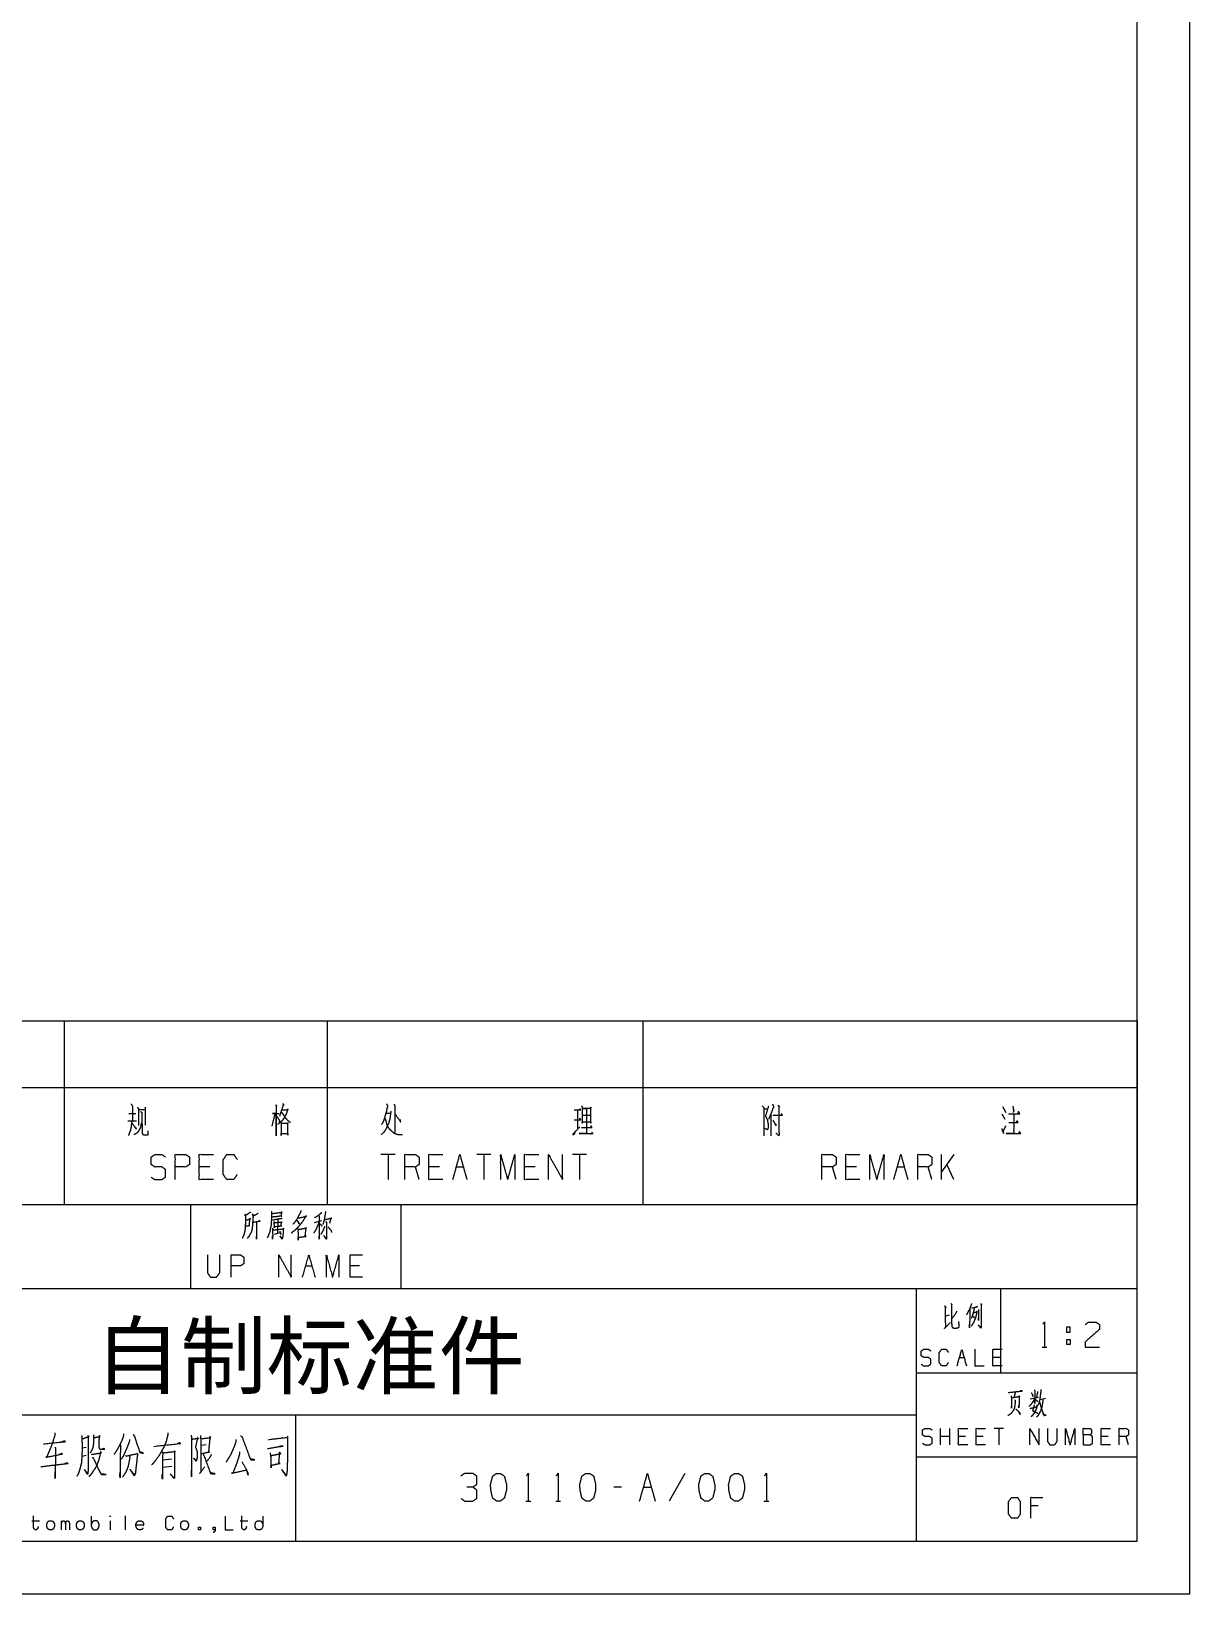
# Model space of a CAD drawing. Header units: millimetres. Extents: x 0 to 420, y 0 to 297.
# Drawn here: x 309.9 to 420, y 0 to 148.5 of the extents above; entities that cross this region are included whole.
import ezdxf

# ---------------------------------------------------------------- set-up
doc = ezdxf.new("R2010")
doc.units = ezdxf.units.MM
doc.layers.add('101', color=7, linetype='Continuous', true_color=0xffffff)

msp = doc.modelspace()

# ---------------------------------------------------------------- linework, layer by layer
at = {"layer": '101', "color": 133, "linetype": 'Continuous', "lineweight": 18}
for p, q in [((420, 0), (420, 297)), ((415, 5), (415, 292)), ((235, 37), (415, 37)), ((325, 37), (325, 29)), ((345, 37), (345, 29)), ((235, 29), (415, 29)), ((394, 29), (394, 5)), ((402, 29), (402, 21)), ((394, 21), (415, 21)), ((285, 17), (394, 17)), ((335, 17), (335, 5)), ((394, 13), (415, 13)), ((25, 5), (415, 5)), ((235, 5), (415, 5)), ((0, 0), (420, 0))]:
    msp.add_line(p, q, dxfattribs=at)
at = {"layer": '101', "color": 72, "linetype": 'Continuous', "lineweight": 18}
for p, q in [((283, 54.46), (313, 54.46)), ((313, 54.46), (338, 54.46)), ((313, 54.46), (313, 48.11)), ((338, 54.46), (368, 54.46)), ((338, 54.46), (338, 48.11)), ((368, 54.46), (415, 54.46)), ((368, 54.46), (368, 48.11)), ((415, 54.46), (415, 48.11)), ((283, 48.11), (313, 48.11)), ((313, 48.11), (313, 37)), ((313, 48.11), (338, 48.11)), ((338, 48.11), (338, 37)), ((338, 48.11), (368, 48.11)), ((368, 48.11), (368, 37)), ((368, 48.11), (415, 48.11)), ((415, 48.11), (415, 37)), ((320.7, 46.25), (320.7, 44.55)), ((379.52, 46.1), (379.87, 46.1)), ((380.84, 46.45), (381.02, 46.3)), ((402.21, 46.3), (402.51, 45.75)), ((319.06, 44.95), (319.87, 44.95)), ((319.15, 45.65), (319.82, 45.65)), ((320.1, 46.03), (320.7, 46.03)), ((333.02, 45.6), (332.74, 44.45)), ((343.6, 45.68), (344.03, 45.68)), ((361.81, 45.95), (361.81, 44.13)), ((362.25, 45.48), (363.03, 45.48)), ((380.17, 45.6), (380.17, 43.53)), ((402.12, 45.6), (402.42, 45.12)), ((344.45, 41.74), (343.11, 41.74)), ((343.78, 41.74), (343.78, 39.36)), ((353.56, 41.74), (352.21, 41.74)), ((352.88, 41.74), (352.88, 39.36)), ((362.66, 41.74), (361.32, 41.74)), ((361.99, 41.74), (361.99, 39.36)), ((396.41, 39.36), (396.41, 41.74)), ((397.58, 41.74), (396.41, 40.09)), ((326.85, 40.56), (325.84, 40.56)), ((346.73, 39.36), (346.39, 40.56)), ((348.67, 40.56), (347.66, 40.56)), ((350.27, 40.56), (350.94, 40.56)), ((357.77, 40.56), (356.76, 40.56)), ((386.37, 39.36), (386.04, 40.56)), ((388.31, 40.56), (387.31, 40.56)), ((392.19, 40.56), (392.87, 40.56)), ((395.48, 39.36), (395.14, 40.56)), ((397.58, 39.36), (396.91, 40.79)), ((283, 37), (313, 37)), ((313, 37), (338, 37)), ((338, 37), (368, 37)), ((368, 37), (415, 37)), ((332.99, 34.17), (333.54, 34.33)), ((333.29, 35.56), (333.27, 34.26)), ((336.78, 35.28), (337.5, 35.48)), ((335.95, 31.16), (336.55, 31.16)), ((341.07, 31.16), (340.18, 31.16)), ((396.85, 26.4), (397.17, 26.52)), ((408.29, 24.17), (408.29, 23.69)), ((408.29, 24.17), (408.62, 24.17)), ((398.1, 22.46), (398.55, 22.46)), ((401.94, 22.46), (401.28, 22.46)), ((405.98, 23.44), (406.4, 23.44)), ((404.84, 18.53), (405.63, 18.69)), ((405.75, 18.47), (406.29, 18.59)), ((396.31, 14.15), (396.31, 15.72)), ((397.2, 14.94), (396.31, 14.94)), ((397.2, 14.15), (397.2, 15.72)), ((398.67, 14.94), (398, 14.94)), ((400.37, 14.94), (399.7, 14.94)), ((402.29, 15.72), (401.4, 15.72)), ((401.84, 15.72), (401.84, 14.15)), ((412.25, 14.94), (411.58, 14.94)), ((414.17, 14.15), (413.95, 14.94)), ((315.09, 13.9), (314.7, 13.83)), ((323.92, 14.35), (323.73, 14.25)), ((326.5, 14.15), (325.99, 14.08)), ((315.07, 13.14), (314.7, 13.04)), ((323.24, 12.8), (322.38, 12.7)), ((322.38, 12.04), (323.24, 12.14)), ((372.01, 11.44), (370.52, 8.81)), ((365.98, 10.14), (365.24, 10.14)), ((368.07, 10.14), (368.81, 10.14)), ((356.89, 8.81), (357.36, 8.81)), ((359.72, 8.81), (360.19, 8.81)), ((379.52, 8.81), (379.99, 8.81)), ((405.59, 8.36), (404.9, 8.36)), ((309.92, 6.94), (310.65, 6.94)), ((312.75, 6.07), (312.75, 6.94)), ((315.58, 6.42), (315.58, 7.38)), ((317.36, 6.94), (317.36, 6.07)), ((318.78, 7.4), (318.78, 6.07)), ((329.72, 6.94), (330.45, 6.94))]:
    msp.add_line(p, q, dxfattribs=at)
for points, knots in [([(319.36, 46.55), (319.48, 46.35), (319.48, 45), (319.39, 44.7), (319.36, 44.38), (319.29, 44.03), (319.2, 43.83), (319.11, 43.55)], [0, 0, 0.076125, 0.513098, 0.614331, 0.720148, 0.835726, 0.906504, 1, 1]), ([(319.96, 46.25), (320.05, 46.1), (320.05, 44.5)], [0, 0, 0.098129, 1, 1]), ([(333.09, 46.45), (333.19, 46.35), (333.14, 46.43), (333.14, 43.53), (333.14, 45.65), (332.79, 45.65), (333.44, 45.65)], [0, 0, 0.023247, 0.037896, 0.500409, 0.839319, 0.895699, 1, 1]), ([(333.71, 46), (334.26, 46), (334.27, 46.1), (334.11, 45.62), (333.88, 45.18), (333.62, 44.85), (333.3, 44.6)], [0, 0, 0.220966, 0.26192, 0.463932, 0.667691, 0.836831, 1, 1]), ([(333.78, 46.58), (333.88, 46.43), (333.81, 46.45), (333.46, 45.37)], [0, 0, 0.132126, 0.186059, 1, 1]), ([(343.65, 46.55), (343.74, 46.33), (343.65, 46), (343.62, 45.83), (343.55, 45.6), (343.48, 45.35), (343.41, 45.12), (343.35, 44.93), (343.27, 44.77), (343.16, 44.6)], [0, 0, 0.116541, 0.278918, 0.364993, 0.478696, 0.603951, 0.71766, 0.817412, 0.901346, 1, 1]), ([(344.36, 46.53), (344.43, 46.35), (344.43, 43.83)], [0, 0, 0.06955, 1, 1]), ([(361.49, 45.98), (362.1, 45.98), (362.02, 46.08), (361.99, 45.95)], [0, 0, 0.704243, 0.847777, 1, 1]), ([(362.17, 46.38), (362.25, 46.22), (362.25, 44.73), (362.25, 44.85), (363.07, 44.85), (363.07, 44.73), (363.07, 46.22), (363.07, 46.13), (362.25, 46.13), (362.64, 46.13), (362.64, 43.73), (361.94, 43.73), (363.28, 43.73), (363.19, 43.78), (363.17, 43.83), (363.07, 43.67)], [0, 0, 0.016856, 0.162098, 0.174201, 0.252928, 0.265031, 0.410272, 0.419955, 0.498682, 0.536334, 0.76872, 0.837175, 0.967244, 0.977077, 0.982211, 1, 1]), ([(379.34, 46.38), (379.5, 46.22), (379.5, 43.53)], [0, 0, 0.074914, 1, 1]), ([(379.94, 46.33), (379.66, 45.37), (379.77, 45.2), (379.84, 45.02), (379.91, 44.68), (379.91, 44.25), (379.84, 44.1), (379.59, 44.23)], [0, 0, 0.379822, 0.458229, 0.530553, 0.667378, 0.830233, 0.893776, 1, 1]), ([(380.33, 46.53), (380.44, 46.3), (379.96, 45.08)], [0, 0, 0.159107, 1, 1]), ([(380.95, 46.35), (380.95, 43.53), (380.68, 43.75)], [0, 0, 0.890401, 1, 1]), ([(403.17, 46.35), (403.26, 45.87), (403.27, 45.98), (403.22, 45.75)], [0, 0, 0.592181, 0.716658, 1, 1]), ([(319.47, 44.7), (319.82, 44.18), (319.87, 44.23), (319.73, 44.33)], [0, 0, 0.720064, 0.802978, 1, 1]), ([(320.26, 45.83), (320.38, 45.73), (320.38, 44.85), (320.3, 44.6), (320.26, 44.38), (320.19, 44.2), (320.05, 43.95), (319.91, 43.78), (319.62, 43.63)], [0, 0, 0.062435, 0.405831, 0.509895, 0.599279, 0.673351, 0.786072, 0.874364, 1, 1]), ([(320.4, 44.7), (320.4, 43.78), (320.49, 43.65), (320.63, 43.6), (320.99, 43.6), (320.99, 43.98)], [0, 0, 0.472764, 0.551003, 0.627661, 0.808338, 1, 1]), ([(333.18, 45.43), (333.48, 44.95), (333.48, 45.02), (333.44, 44.83)], [0, 0, 0.668993, 0.75826, 1, 1]), ([(333.62, 44.8), (333.62, 43.55), (333.62, 43.73), (334.26, 43.73), (334.26, 43.6), (334.26, 44.8), (334.26, 44.68), (333.69, 44.68)], [0, 0, 0.306605, 0.34953, 0.505604, 0.536265, 0.830605, 0.861265, 1, 1]), ([(333.64, 45.78), (333.81, 45.55), (334.01, 45.25), (334.18, 45.05), (334.5, 44.8)], [0, 0, 0.21756, 0.48939, 0.692342, 1, 1]), ([(344.06, 45.85), (343.95, 45.12), (343.88, 44.9), (343.85, 44.73), (343.74, 44.55), (343.65, 44.35), (343.6, 44.2), (343.48, 44), (343.37, 43.85), (343.14, 43.63)], [0, 0, 0.296653, 0.392139, 0.46442, 0.547269, 0.635793, 0.700209, 0.795421, 0.869798, 1, 1]), ([(343.48, 45.2), (343.55, 45.02), (343.6, 44.83), (343.64, 44.65), (343.81, 44.3), (343.9, 44.2), (344.15, 43.95), (344.29, 43.83), (344.47, 43.73), (344.71, 43.65), (344.94, 43.65), (345.12, 43.63)], [0, 0, 0.075192, 0.15762, 0.228747, 0.384949, 0.438119, 0.578251, 0.653441, 0.734337, 0.837345, 0.928883, 1, 1]), ([(344.4, 45.65), (344.98, 44.85), (344.98, 45.08)], [0, 0, 0.814824, 1, 1]), ([(361.48, 45.05), (362.1, 45.05), (362.02, 45.2), (361.99, 45.08)], [0, 0, 0.676561, 0.857934, 1, 1]), ([(380.35, 45.48), (381.27, 45.48), (381.2, 45.62), (381.14, 45.5)], [0, 0, 0.752923, 0.888763, 1, 1]), ([(380.37, 45), (380.68, 44.48), (380.7, 44.58), (380.61, 44.6)], [0, 0, 0.760418, 0.886215, 1, 1]), ([(403.26, 45.6), (403.26, 43.75), (402.55, 43.75), (403.94, 43.75), (403.8, 43.9), (403.71, 43.75)], [0, 0, 0.426906, 0.590047, 0.912256, 0.959823, 1, 1]), ([(402.78, 45.62), (403.84, 45.62), (403.71, 45.83), (403.66, 45.65)], [0, 0, 0.717261, 0.876328, 1, 1]), ([(402.8, 44.8), (403.68, 44.8), (403.59, 44.95), (403.5, 44.83)], [0, 0, 0.729813, 0.873574, 1, 1]), ([(361.57, 43.85), (361.41, 43.6), (361.34, 43.67), (362.02, 44.38)], [0, 0, 0.214427, 0.289033, 1, 1]), ([(362.17, 44.3), (363.17, 44.3), (363.1, 44.48), (363.03, 44.33)], [0, 0, 0.739673, 0.878255, 1, 1]), ([(402.12, 44.23), (402.3, 43.73), (402.27, 43.95), (402.53, 44.48)], [0, 0, 0.39393, 0.563113, 1, 1]), ([(321.27, 39.59), (321.6, 39.36), (322.29, 39.36), (322.63, 39.61), (322.63, 40.31), (322.29, 40.56), (321.62, 40.56), (321.27, 40.79), (321.27, 41.51), (321.62, 41.74), (322.29, 41.74), (322.63, 41.51)], [0, 0, 0.068037, 0.184055, 0.25452, 0.372335, 0.4428, 0.555844, 0.626371, 0.748393, 0.81892, 0.931964, 1, 1]), ([(323.56, 39.36), (323.56, 41.74), (324.57, 41.74), (324.91, 41.51), (324.91, 40.79), (324.55, 40.56), (323.56, 40.56)], [0, 0, 0.401147, 0.571311, 0.639588, 0.762044, 0.832821, 1, 1]), ([(327.18, 39.36), (325.84, 39.36), (325.84, 41.74), (327.18, 41.74)], [0, 0, 0.26539, 0.73461, 1, 1]), ([(329.44, 39.84), (329.11, 39.36), (328.45, 39.36), (328.12, 39.84), (328.12, 41.26), (328.45, 41.74), (329.12, 41.74), (329.46, 41.26)], [0, 0, 0.114568, 0.243366, 0.357936, 0.638584, 0.753154, 0.885433, 1, 1]), ([(345.38, 39.36), (345.38, 41.74), (346.39, 41.74), (346.73, 41.51), (346.73, 40.79), (346.39, 40.56), (345.38, 40.56)], [0, 0, 0.400951, 0.571036, 0.639278, 0.761673, 0.829915, 1, 1]), ([(349, 39.36), (347.66, 39.36), (347.66, 41.74), (349, 41.74)], [0, 0, 0.26539, 0.73461, 1, 1]), ([(349.94, 39.36), (350.61, 41.74), (351.28, 39.36)], [0, 0, 0.499999, 1, 1]), ([(354.49, 39.36), (354.49, 41.74), (355.16, 39.36), (355.83, 41.74), (355.83, 39.36)], [0, 0, 0.245192, 0.500001, 0.754808, 1, 1]), ([(358.11, 39.36), (356.76, 39.36), (356.76, 41.74), (358.11, 41.74)], [0, 0, 0.26539, 0.73461, 1, 1]), ([(359.04, 39.36), (359.04, 41.74), (360.38, 39.36), (360.38, 41.74)], [0, 0, 0.317574, 0.682426, 1, 1]), ([(385.03, 39.36), (385.03, 41.74), (386.04, 41.74), (386.37, 41.51), (386.37, 40.79), (386.04, 40.56), (385.03, 40.56)], [0, 0, 0.400952, 0.571031, 0.639278, 0.761674, 0.829922, 1, 1]), ([(388.65, 39.36), (387.31, 39.36), (387.31, 41.74), (388.65, 41.74)], [0, 0, 0.26539, 0.73461, 1, 1]), ([(389.58, 39.36), (389.58, 41.74), (390.25, 39.36), (390.93, 41.74), (390.93, 39.36)], [0, 0, 0.245192, 0.499999, 0.754808, 1, 1]), ([(394.14, 39.36), (394.14, 41.74), (395.14, 41.74), (395.48, 41.51), (395.48, 40.79), (395.14, 40.56), (394.14, 40.56)], [0, 0, 0.400951, 0.571036, 0.639278, 0.761673, 0.829915, 1, 1]), ([(330.7, 36.25), (330.63, 36.21), (330.21, 35.92), (330.18, 36.09), (330.23, 35.92), (330.23, 35.34), (330.21, 34.99), (330.2, 34.75), (330.17, 34.5), (330.12, 34.28), (330.06, 34.06), (329.98, 33.91), (329.92, 33.78)], [0, 0, 0.024363, 0.186799, 0.243939, 0.302152, 0.485022, 0.597666, 0.675194, 0.753199, 0.825097, 0.898191, 0.953346, 1, 1]), ([(330.26, 34.92), (330.29, 34.95), (330.65, 35.01), (330.6, 34.99), (330.65, 35.68), (330.68, 35.59), (330.24, 35.48)], [0, 0, 0.022681, 0.239271, 0.26999, 0.676989, 0.732559, 1, 1]), ([(331.43, 36.16), (331.18, 35.98), (330.95, 35.92), (330.91, 36.09), (330.95, 35.83), (330.93, 35.56), (330.91, 35.28), (330.9, 35.03), (330.87, 34.81), (330.84, 34.57), (330.79, 34.39), (330.71, 34.26), (330.63, 34.11), (330.56, 33.97), (330.48, 33.86), (330.4, 33.78)], [0, 0, 0.096318, 0.172936, 0.229415, 0.313417, 0.396986, 0.487495, 0.564124, 0.634335, 0.711437, 0.768973, 0.817386, 0.871907, 0.92032, 0.962889, 1, 1]), ([(332.69, 36.36), (332.71, 36.16), (332.71, 35.81), (332.69, 35.48), (332.68, 35.26), (332.65, 34.97), (332.6, 34.73), (332.55, 34.46), (332.49, 34.26), (332.41, 34.06), (332.29, 33.82)], [0, 0, 0.076502, 0.212088, 0.33934, 0.424293, 0.535106, 0.630037, 0.733304, 0.813247, 0.895187, 1, 1]), ([(332.74, 36.14), (333.71, 36.25), (333.66, 36.29), (333.61, 35.9), (333.69, 35.9), (332.73, 35.79)], [0, 0, 0.391077, 0.416915, 0.57758, 0.608915, 1, 1]), ([(333.69, 35.7), (333.65, 35.65), (333.26, 35.59), (333.04, 35.54), (332.83, 35.5)], [0, 0, 0.072244, 0.516603, 0.766863, 1, 1]), ([(335.27, 35.74), (335.32, 35.72), (336.02, 35.87), (335.97, 35.92), (335.85, 35.7), (335.71, 35.45), (335.57, 35.26), (335.41, 35.06), (335.24, 34.86), (335.05, 34.66), (334.85, 34.48), (334.69, 34.37), (334.57, 34.26)], [0, 0, 0.017099, 0.254607, 0.275859, 0.359624, 0.452276, 0.53264, 0.616083, 0.702805, 0.792986, 0.881822, 0.944958, 1, 1]), ([(335.49, 36.43), (335.47, 36.27), (335.28, 35.92), (335.18, 35.7), (335.05, 35.5), (334.89, 35.28), (334.74, 35.12)], [0, 0, 0.101774, 0.363748, 0.525154, 0.678922, 0.85608, 1, 1]), ([(337.44, 36.25), (337.41, 36.16), (337.2, 35.98), (336.99, 35.83), (336.8, 35.74)], [0, 0, 0.111849, 0.433104, 0.752723, 1, 1]), ([(337.22, 35.92), (337.24, 34.17), (337.25, 33.69), (337.22, 33.78), (337.24, 33.97)], [0, 0, 0.691282, 0.883882, 0.921007, 1, 1]), ([(337.84, 36.34), (337.83, 36.23), (337.75, 35.76), (337.69, 35.45), (337.58, 35.08)], [0, 0, 0.086565, 0.451629, 0.696474, 1, 1]), ([(337.72, 35.54), (338.42, 35.7), (338.36, 35.72), (338.22, 35.23)], [0, 0, 0.557074, 0.608358, 1, 1]), ([(330.93, 35.3), (331.63, 35.43), (331.59, 35.45), (331.51, 35.41)], [0, 0, 0.834805, 0.895276, 1, 1]), ([(331.29, 35.34), (331.29, 33.71), (331.27, 33.82), (331.29, 34)], [0, 0, 0.849785, 0.907773, 1, 1]), ([(332.79, 34.75), (332.8, 34.55), (332.82, 34.04), (332.8, 33.71), (332.79, 33.8), (332.82, 34.02)], [0, 0, 0.147471, 0.523363, 0.768667, 0.835021, 1, 1]), ([(332.82, 34.57), (333.88, 34.68), (333.85, 34.75), (333.83, 34.64), (333.79, 34.13), (333.77, 33.93), (333.71, 33.71), (333.51, 34), (333.72, 33.78)], [0, 0, 0.374083, 0.399752, 0.438833, 0.617593, 0.687462, 0.767891, 0.891105, 1, 1]), ([(332.91, 35.39), (332.93, 35.23), (332.96, 34.79), (332.94, 34.9), (333.68, 34.97), (333.61, 34.97), (333.66, 35.37), (333.69, 35.3), (332.93, 35.23)], [0, 0, 0.056492, 0.217482, 0.25803, 0.525928, 0.548636, 0.694167, 0.720796, 1, 1]), ([(333.49, 34.46), (333.55, 34.28), (333.58, 34.15)], [0, 0, 0.579198, 1, 1]), ([(335.1, 35.5), (335.13, 35.48), (335.3, 35.28), (335.32, 35.17), (335.25, 35.32)], [0, 0, 0.066054, 0.519583, 0.712129, 1, 1]), ([(335.18, 34.7), (335.21, 34.64), (335.24, 34.09), (335.25, 34.02), (335.25, 33.62), (335.24, 33.8), (335.24, 33.86), (336, 33.97), (335.91, 33.97), (335.99, 34.79), (336.02, 34.75), (335.97, 34.73), (335.22, 34.59)], [0, 0, 0.01883, 0.160991, 0.17849, 0.280682, 0.326278, 0.34331, 0.542028, 0.56611, 0.77713, 0.791034, 0.804344, 1, 1]), ([(337.22, 35.37), (337.13, 35.08), (337.02, 34.84), (336.92, 34.59), (336.83, 34.46), (336.72, 34.28)], [0, 0, 0.251919, 0.474131, 0.691323, 0.826702, 1, 1]), ([(337.24, 35.21), (337.44, 35.03), (337.49, 34.95)], [0, 0, 0.729077, 1, 1]), ([(337.74, 34.92), (337.72, 34.81), (337.55, 34.42), (337.38, 34.15)], [0, 0, 0.12962, 0.632943, 1, 1]), ([(337.88, 35.39), (337.95, 35.28), (337.92, 35.3), (337.94, 34.13), (337.94, 33.84), (337.92, 33.69), (337.67, 34.04), (337.92, 33.73)], [0, 0, 0.051678, 0.066292, 0.513627, 0.62334, 0.682718, 0.848094, 1, 1]), ([(338.09, 34.86), (338.38, 34.5), (338.42, 34.33)], [0, 0, 0.711832, 1, 1]), ([(326.61, 32.2), (326.61, 30.52), (326.89, 30.1), (327.48, 30.1), (327.79, 30.52), (327.79, 32.2)], [0, 0, 0.337151, 0.4386, 0.557779, 0.662849, 1, 1]), ([(328.87, 30.1), (328.87, 32.2), (329.76, 32.2), (330.06, 32), (330.06, 31.36), (329.74, 31.16), (328.87, 31.16)], [0, 0, 0.401145, 0.571312, 0.639588, 0.762043, 0.832818, 1, 1]), ([(333.4, 30.1), (333.4, 32.2), (334.58, 30.1), (334.58, 32.2)], [0, 0, 0.317574, 0.682426, 1, 1]), ([(335.66, 30.1), (336.25, 32.2), (336.84, 30.1)], [0, 0, 0.500001, 1, 1]), ([(337.92, 30.1), (337.92, 32.2), (338.51, 30.1), (339.11, 32.2), (339.11, 30.1)], [0, 0, 0.245192, 0.5, 0.754808, 1, 1]), ([(341.37, 30.1), (340.18, 30.1), (340.18, 32.2), (341.37, 32.2)], [0, 0, 0.265391, 0.734609, 1, 1]), ([(396.69, 27.37), (396.83, 27.24), (396.74, 27.29), (396.77, 25.3), (396.69, 25.22), (397.24, 25.77)], [0, 0, 0.060255, 0.090729, 0.71461, 0.752496, 1, 1]), ([(397.29, 27.6), (397.4, 27.45), (397.36, 27.49), (397.36, 27.06), (397.36, 26.23), (397.36, 25.94), (397.36, 25.84), (397.37, 25.44), (397.42, 25.34), (397.48, 25.28), (397.61, 25.24), (397.87, 25.26), (398.06, 25.32), (398.08, 25.34), (398.05, 25.88)], [0, 0, 0.050888, 0.067372, 0.186118, 0.4123, 0.491465, 0.519738, 0.627249, 0.65796, 0.681273, 0.718988, 0.79117, 0.845839, 0.852764, 1, 1]), ([(397.36, 26.13), (397.78, 26.66), (397.86, 26.85)], [0, 0, 0.77398, 1, 1]), ([(399.25, 27.6), (399.23, 27.49), (399.06, 27.04), (398.91, 26.77), (398.79, 26.52)], [0, 0, 0.089072, 0.504979, 0.766001, 1, 1]), ([(399.09, 27.04), (399.07, 25.28), (399.06, 25.4), (399.06, 25.42), (399.07, 25.61)], [0, 0, 0.841012, 0.900786, 0.91068, 1, 1]), ([(399.49, 27.12), (399.51, 27.08), (399.44, 26.79), (399.36, 26.52), (399.29, 26.33), (399.23, 26.19)], [0, 0, 0.044891, 0.350478, 0.63559, 0.840224, 1, 1]), ([(399.49, 26.73), (399.79, 26.79), (399.76, 26.85), (399.73, 26.62), (399.67, 26.42), (399.64, 26.25), (399.58, 26.08), (399.51, 25.94), (399.44, 25.77), (399.36, 25.65), (399.29, 25.51), (399.23, 25.44)], [0, 0, 0.158182, 0.194476, 0.315843, 0.429568, 0.518472, 0.611327, 0.697145, 0.792857, 0.869066, 0.954883, 1, 1]), ([(399.26, 27.18), (399.29, 27.16), (399.32, 27.16), (399.83, 27.29), (399.79, 27.29), (399.71, 27.24)], [0, 0, 0.049782, 0.090425, 0.822293, 0.883258, 1, 1]), ([(400.14, 27.58), (400.2, 27.49), (400.17, 27.47), (400.18, 25.42), (400.18, 25.4), (400.17, 25.28), (400.14, 25.24), (399.9, 25.55), (400.14, 25.26), (400.17, 25.34)], [0, 0, 0.031372, 0.042462, 0.676473, 0.682877, 0.721567, 0.737252, 0.857566, 0.97283, 1, 1]), ([(399.92, 27.02), (399.95, 26.97), (399.92, 26.95), (399.92, 25.96), (399.9, 26.06), (399.92, 26.19)], [0, 0, 0.03871, 0.066082, 0.824707, 0.904516, 1, 1]), ([(399.35, 26.42), (399.48, 26.29), (399.51, 26.19)], [0, 0, 0.6273, 1, 1]), ([(406.05, 25.62), (406.19, 25.82), (406.19, 23.44)], [0, 0, 0.093487, 1, 1]), ([(408.29, 24.87), (408.29, 25.34), (408.62, 25.34), (408.62, 24.87), (408.29, 24.87)], [0, 0, 0.292915, 0.5, 0.792915, 1, 1]), ([(410.07, 25.59), (410.39, 25.82), (411.08, 25.82), (411.41, 25.59), (411.41, 25.12), (410.05, 23.92), (410.07, 23.44), (411.41, 23.44)], [0, 0, 0.069694, 0.192979, 0.265274, 0.350228, 0.67474, 0.759752, 1, 1]), ([(408.62, 24.17), (408.62, 23.69), (408.29, 23.69)], [0, 0, 0.585831, 1, 1]), ([(394.48, 21.81), (394.7, 21.66), (395.15, 21.66), (395.38, 21.83), (395.38, 22.29), (395.15, 22.46), (394.71, 22.46), (394.48, 22.61), (394.48, 23.09), (394.71, 23.23), (395.15, 23.23), (395.38, 23.09)], [0, 0, 0.068038, 0.18406, 0.254518, 0.372335, 0.442793, 0.555842, 0.626369, 0.748395, 0.818922, 0.931971, 1, 1]), ([(397.06, 21.98), (396.84, 21.66), (396.41, 21.66), (396.18, 21.98), (396.18, 22.92), (396.41, 23.23), (396.85, 23.23), (397.07, 22.92)], [0, 0, 0.11457, 0.243363, 0.357933, 0.638583, 0.753154, 0.885437, 1, 1]), ([(397.88, 21.66), (398.33, 23.23), (398.77, 21.66)], [0, 0, 0.500002, 1, 1]), ([(399.58, 23.23), (399.58, 21.66), (400.47, 21.66)], [0, 0, 0.638737, 1, 1]), ([(402.17, 21.66), (401.28, 21.66), (401.28, 23.23), (402.17, 23.23)], [0, 0, 0.265388, 0.734612, 1, 1]), ([(405.24, 19.38), (405.27, 19.23), (405.27, 18.09), (405.24, 18.24), (405.27, 18.36)], [0, 0, 0.094655, 0.823642, 0.918295, 1, 1]), ([(405.84, 19.42), (405.84, 19.29), (405.82, 19.07), (405.78, 18.78), (405.74, 18.47), (405.68, 18.22), (405.61, 17.99), (405.59, 17.93)], [0, 0, 0.081859, 0.232244, 0.425428, 0.632111, 0.800315, 0.957949, 1, 1]), ([(403.38, 18.42), (403.41, 18.3), (403.4, 18.26), (403.38, 17.97), (403.34, 17.72), (403.29, 17.58), (403.22, 17.43), (403.13, 17.29), (402.99, 17.12), (402.84, 17), (402.72, 16.93)], [0, 0, 0.073227, 0.098425, 0.264943, 0.409701, 0.496587, 0.589741, 0.686971, 0.813796, 0.923947, 1, 1]), ([(402.75, 19.13), (404.1, 19.27), (404.04, 19.29), (403.89, 19.27)], [0, 0, 0.865802, 0.9055, 1, 1]), ([(403.02, 18.8), (403.04, 18.63), (403.06, 18.2), (403.06, 17.62), (403.04, 17.7), (403.04, 17.84)], [0, 0, 0.119124, 0.427226, 0.837796, 0.897358, 1, 1]), ([(403.04, 18.63), (403.84, 18.76), (403.79, 18.8), (403.78, 18.44), (403.78, 18.07), (403.76, 17.84), (403.75, 17.66), (403.73, 17.74), (403.76, 17.93)], [0, 0, 0.351973, 0.378523, 0.533485, 0.697421, 0.797811, 0.880032, 0.917027, 1, 1]), ([(403.37, 19.19), (403.4, 19.07), (403.29, 18.67)], [0, 0, 0.238945, 1, 1]), ([(405.25, 18.55), (405.12, 18.32), (404.99, 18.11), (404.86, 17.95), (404.73, 17.8)], [0, 0, 0.287233, 0.555139, 0.786183, 1, 1]), ([(404.84, 17.62), (405.47, 17.76), (405.49, 17.95), (405.49, 17.86), (405.42, 17.62), (405.31, 17.35), (405.21, 17.14), (405.09, 17.02), (404.99, 16.89), (404.92, 16.83)], [0, 0, 0.304469, 0.392577, 0.431617, 0.55371, 0.68947, 0.798366, 0.878841, 0.95475, 1, 1]), ([(404.93, 19.11), (405.06, 18.88), (405.09, 18.73)], [0, 0, 0.640218, 1, 1]), ([(405.22, 17.97), (405.06, 17.39), (405.17, 17.35), (405.28, 17.31), (405.4, 17.24), (405.55, 17.16)], [0, 0, 0.529111, 0.626299, 0.735529, 0.852099, 1, 1]), ([(405.27, 18.51), (405.44, 18.38), (405.53, 18.28)], [0, 0, 0.613117, 1, 1]), ([(405.53, 19.23), (405.53, 19.13), (405.42, 18.65)], [0, 0, 0.174306, 1, 1]), ([(406.04, 18.47), (406, 18.11), (405.96, 17.86), (405.91, 17.66), (405.85, 17.47), (405.74, 17.22), (405.63, 17.04), (405.52, 16.87), (405.43, 16.79)], [0, 0, 0.194373, 0.332632, 0.448613, 0.555646, 0.70616, 0.822691, 0.933849, 1, 1]), ([(405.72, 18.2), (405.75, 18.15), (405.9, 17.58), (406, 17.31), (406.1, 17.02), (406.13, 16.95), (406.35, 16.97), (406.13, 17), (406.06, 17.12)], [0, 0, 0.026719, 0.341743, 0.493482, 0.655462, 0.69164, 0.807837, 0.924034, 1, 1]), ([(403.45, 17.58), (403.66, 17.39), (403.78, 17.26), (403.84, 17.18), (403.88, 17.02), (403.79, 17.22)], [0, 0, 0.292983, 0.473565, 0.580849, 0.762106, 1, 1]), ([(312.12, 15.28), (312.12, 15.08), (311.8, 14.11), (311.58, 13.56), (311.31, 12.97), (311.26, 12.97), (312.82, 13.28), (312.73, 13.32), (312.51, 13.21)], [0, 0, 0.046524, 0.275033, 0.408547, 0.553504, 0.564468, 0.922194, 0.945453, 1, 1]), ([(314.65, 15.04), (314.68, 14.77), (314.7, 13.9), (314.68, 13.08), (314.63, 12.42), (314.48, 11.83), (314.34, 11.42), (314.21, 11.18)], [0, 0, 0.070329, 0.28934, 0.499598, 0.66644, 0.819873, 0.931329, 1, 1]), ([(314.73, 14.73), (315.36, 14.94), (315.26, 15.01), (315.26, 11.66), (315.24, 11.42), (315.21, 11.35), (314.92, 11.8), (315.21, 11.42)], [0, 0, 0.122094, 0.143965, 0.756447, 0.800872, 0.814266, 0.912285, 1, 1]), ([(315.78, 15.11), (315.8, 14.77), (315.78, 14.32), (315.73, 13.94), (315.63, 13.66), (315.51, 13.46), (315.43, 13.39)], [0, 0, 0.190956, 0.438946, 0.650198, 0.811822, 0.944471, 1, 1]), ([(315.82, 14.84), (316.41, 14.94), (316.34, 15.04), (316.29, 14.52), (316.29, 14.08), (316.31, 13.83), (316.43, 13.73), (316.87, 13.73), (316.78, 13.8), (316.6, 13.73)], [0, 0, 0.209697, 0.254409, 0.437764, 0.595971, 0.681593, 0.738016, 0.892887, 0.93504, 1, 1]), ([(318.65, 15.18), (318.63, 15.01), (318.46, 14.52), (318.29, 14.18), (318.07, 13.77), (317.9, 13.49), (317.75, 13.25)], [0, 0, 0.081145, 0.319754, 0.499047, 0.717307, 0.86847, 1, 1]), ([(319.55, 15.15), (319.63, 15.08), (320.19, 13.42), (320.53, 13.35), (320.21, 13.49), (320.12, 13.63)], [0, 0, 0.037082, 0.681737, 0.810185, 0.937687, 1, 1]), ([(322.85, 15.28), (322.85, 15.11), (322.7, 14.52), (322.55, 14.11), (322.41, 13.83), (322.14, 13.32), (321.75, 12.77), (321.48, 12.42), (321.31, 12.25)], [0, 0, 0.049752, 0.224096, 0.350742, 0.440844, 0.608968, 0.803945, 0.929998, 1, 1]), ([(325.07, 15.08), (325.11, 14.66), (325.11, 11.14), (325.09, 11.42), (325.11, 11.73)], [0, 0, 0.092137, 0.86992, 0.931161, 1, 1]), ([(325.14, 14.7), (325.75, 14.77), (325.68, 14.84), (325.48, 13.97), (325.48, 13.9), (325.53, 13.8), (325.6, 13.63), (325.65, 13.39), (325.65, 13.18), (325.63, 12.94), (325.6, 12.77), (325.53, 12.59), (325.31, 12.9), (325.53, 12.63)], [0, 0, 0.163213, 0.189962, 0.42515, 0.443501, 0.473932, 0.523767, 0.589294, 0.644348, 0.708904, 0.755238, 0.805073, 0.906208, 1, 1]), ([(325.94, 15.04), (325.97, 14.73), (325.97, 11.56), (325.87, 11.42), (326.36, 12.08)], [0, 0, 0.069653, 0.779471, 0.817267, 1, 1]), ([(325.99, 14.73), (326.94, 14.84), (326.85, 14.94), (326.72, 13.46), (326.8, 13.46), (326.02, 13.28)], [0, 0, 0.276544, 0.317651, 0.747831, 0.768979, 1, 1]), ([(329.77, 15.01), (329.89, 14.94), (330.72, 12.73), (331.11, 12.73), (330.75, 12.8), (330.6, 13.04)], [0, 0, 0.039542, 0.70512, 0.815248, 0.920314, 1, 1]), ([(332.41, 14.66), (334.28, 14.87), (334.24, 14.97), (334.21, 14.46), (334.21, 12.52), (334.19, 11.76), (334.16, 11.42), (334.11, 11.25), (334.09, 11.18), (333.67, 11.8), (334.09, 11.28)], [0, 0, 0.26165, 0.277494, 0.349234, 0.616767, 0.721923, 0.769816, 0.794639, 0.804773, 0.908174, 1, 1]), ([(394.6, 14.3), (394.82, 14.15), (395.28, 14.15), (395.5, 14.31), (395.5, 14.78), (395.28, 14.94), (394.83, 14.94), (394.6, 15.09), (394.6, 15.57), (394.83, 15.72), (395.28, 15.72), (395.5, 15.57)], [0, 0, 0.068029, 0.184052, 0.254519, 0.372337, 0.442804, 0.555843, 0.62637, 0.748396, 0.818923, 0.931962, 1, 1]), ([(398.89, 14.15), (398, 14.15), (398, 15.72), (398.89, 15.72)], [0, 0, 0.265388, 0.734612, 1, 1]), ([(400.59, 14.15), (399.7, 14.15), (399.7, 15.72), (400.59, 15.72)], [0, 0, 0.265388, 0.734612, 1, 1]), ([(404.79, 14.15), (404.79, 15.72), (405.68, 14.15), (405.68, 15.72)], [0, 0, 0.317575, 0.682425, 1, 1]), ([(406.49, 15.72), (406.49, 14.46), (406.7, 14.15), (407.15, 14.15), (407.38, 14.46), (407.38, 15.72)], [0, 0, 0.337151, 0.438595, 0.557781, 0.662849, 1, 1]), ([(408.19, 14.15), (408.19, 15.72), (408.63, 14.15), (409.08, 15.72), (409.08, 14.15)], [0, 0, 0.245192, 0.499999, 0.754808, 1, 1]), ([(409.88, 15.09), (409.88, 15.72), (410.55, 15.72), (410.66, 15.57), (410.66, 15.26), (410.55, 15.09), (409.88, 15.09), (409.88, 14.15), (410.54, 14.15), (410.76, 14.3), (410.76, 14.94), (410.55, 15.09)], [0, 0, 0.115915, 0.238846, 0.272469, 0.330426, 0.366583, 0.489514, 0.663386, 0.784163, 0.833486, 0.952452, 1, 1]), ([(412.47, 14.15), (411.58, 14.15), (411.58, 15.72), (412.47, 15.72)], [0, 0, 0.265394, 0.734606, 1, 1]), ([(413.28, 14.15), (413.28, 15.72), (413.95, 15.72), (414.17, 15.57), (414.17, 15.09), (413.95, 14.94), (413.28, 14.94)], [0, 0, 0.400946, 0.571033, 0.639276, 0.76167, 0.829914, 1, 1]), ([(311.04, 14.25), (313.12, 14.46), (313.02, 14.52), (312.75, 14.42)], [0, 0, 0.83656, 0.884539, 1, 1]), ([(312.14, 13.94), (312.17, 13.77), (312.14, 10.97), (312.12, 11.25), (312.14, 11.59)], [0, 0, 0.048504, 0.826565, 0.903707, 1, 1]), ([(315.6, 13.25), (316.53, 13.39), (316.46, 13.52), (316.38, 13.14), (316.29, 12.73), (316.19, 12.49), (316.09, 12.21), (315.95, 11.94), (315.75, 11.66), (315.6, 11.42), (315.46, 11.25), (315.34, 11.14)], [0, 0, 0.248084, 0.289437, 0.391757, 0.504362, 0.573317, 0.650816, 0.733521, 0.823007, 0.897765, 0.957653, 1, 1]), ([(318.34, 14.15), (318.31, 11.04), (318.29, 11.32), (318.34, 11.59)], [0, 0, 0.847819, 0.923473, 1, 1]), ([(319.19, 14.66), (319.21, 14.52), (318.99, 13.94), (318.9, 13.73), (318.75, 13.39), (318.6, 13.08), (318.41, 12.77)], [0, 0, 0.067376, 0.368457, 0.478479, 0.658654, 0.823687, 1, 1]), ([(321.53, 14.01), (324.07, 14.28), (323.92, 14.35)], [0, 0, 0.940372, 1, 1]), ([(322.31, 13.52), (322.36, 13.39), (322.33, 11.11), (322.33, 10.9), (322.31, 11.11), (322.33, 11.35)], [0, 0, 0.047497, 0.786427, 0.853598, 0.921235, 1, 1]), ([(322.36, 13.39), (323.48, 13.52), (323.48, 13.59), (323.53, 13.52), (323.48, 13.49), (323.48, 11.07), (323.46, 10.94), (323.07, 11.39), (323.46, 11.01)], [0, 0, 0.2244, 0.238096, 0.25487, 0.26673, 0.746109, 0.773927, 0.891942, 1, 1]), ([(329.33, 14.63), (329.31, 14.39), (329.04, 13.7), (328.8, 13.18), (328.55, 12.77), (328.38, 12.49)], [0, 0, 0.102842, 0.416513, 0.658907, 0.862494, 1, 1]), ([(329.67, 13.49), (329.67, 13.28), (329.46, 12.59), (329.48, 12.63), (329.26, 12.04), (329.02, 11.45), (328.92, 11.45), (330.28, 11.76)], [0, 0, 0.05545, 0.249412, 0.26073, 0.428482, 0.598634, 0.624769, 1, 1]), ([(332.33, 13.8), (333.8, 14.04), (333.65, 14.04), (333.38, 13.97)], [0, 0, 0.777947, 0.854703, 1, 1]), ([(332.58, 13.39), (332.63, 12.97), (332.67, 11.97), (332.65, 12.21), (333.53, 12.39), (333.41, 12.39), (333.48, 13.46), (333.55, 13.28), (332.65, 13.11)], [0, 0, 0.08584, 0.292106, 0.342088, 0.526358, 0.551471, 0.772215, 0.810799, 1, 1]), ([(310.78, 12.08), (313.36, 12.39), (313.24, 12.42), (313.02, 12.35)], [0, 0, 0.87948, 0.922284, 1, 1]), ([(315.65, 12.94), (315.73, 12.94), (316.51, 11.32), (316.99, 11.32), (316.51, 11.39), (316.21, 11.94)], [0, 0, 0.021038, 0.538441, 0.678703, 0.820362, 1, 1]), ([(319.21, 13.08), (319.24, 12.94), (319.07, 12.08), (318.87, 11.59), (318.7, 11.32), (318.53, 11.07)], [0, 0, 0.064861, 0.471801, 0.712904, 0.863113, 1, 1]), ([(318.82, 13.14), (318.9, 13.08), (318.95, 13.11), (319.97, 13.32), (319.82, 11.97), (319.77, 11.49), (319.7, 11.28), (319.65, 11.21), (319.26, 11.83), (319.68, 11.28)], [0, 0, 0.021075, 0.033595, 0.252599, 0.536204, 0.637929, 0.683935, 0.701642, 0.855332, 1, 1]), ([(326.21, 13.32), (326.92, 11.42), (327.36, 11.39), (326.92, 11.49), (326.82, 11.7)], [0, 0, 0.643822, 0.783836, 0.927245, 1, 1]), ([(326.97, 13.25), (326.9, 13.04), (326.48, 12.49)], [0, 0, 0.241282, 1, 1]), ([(329.89, 12.56), (330.43, 11.59), (330.48, 11.28), (330.38, 11.66)], [0, 0, 0.610118, 0.783655, 1, 1]), ([(351.84, 10.14), (352.21, 10.39), (352.21, 11.19), (351.84, 11.44), (351.07, 11.44), (350.7, 11.19)], [0, 0, 0.153875, 0.429854, 0.583728, 0.846125, 1, 1]), ([(354.47, 8.81), (354.84, 9.09), (355.04, 9.86), (355.04, 10.39), (354.84, 11.19), (354.47, 11.44), (354.1, 11.44), (353.73, 11.19), (353.53, 10.39), (353.55, 9.86), (353.73, 9.09), (354.1, 8.81), (354.47, 8.81)], [0, 0, 0.067525, 0.183971, 0.260584, 0.380943, 0.446141, 0.500306, 0.565504, 0.685863, 0.762529, 0.87831, 0.945835, 1, 1]), ([(356.97, 11.21), (357.12, 11.44), (357.12, 8.81)], [0, 0, 0.093489, 1, 1]), ([(359.8, 11.21), (359.95, 11.44), (359.95, 8.81)], [0, 0, 0.093489, 1, 1]), ([(362.96, 8.81), (363.33, 9.09), (363.52, 9.86), (363.52, 10.39), (363.33, 11.19), (362.96, 11.44), (362.58, 11.44), (362.21, 11.19), (362.02, 10.39), (362.04, 9.86), (362.21, 9.09), (362.58, 8.81), (362.96, 8.81)], [0, 0, 0.067525, 0.183971, 0.260584, 0.380943, 0.446141, 0.500306, 0.565504, 0.685863, 0.762529, 0.87831, 0.945835, 1, 1]), ([(367.7, 8.81), (368.44, 11.44), (369.18, 8.81)], [0, 0, 0.499999, 1, 1]), ([(374.27, 8.81), (374.64, 9.09), (374.84, 9.86), (374.84, 10.39), (374.64, 11.19), (374.27, 11.44), (373.9, 11.44), (373.53, 11.19), (373.33, 10.39), (373.35, 9.86), (373.53, 9.09), (373.9, 8.81), (374.27, 8.81)], [0, 0, 0.067525, 0.183971, 0.260584, 0.380943, 0.446141, 0.500306, 0.565504, 0.685863, 0.762529, 0.87831, 0.945835, 1, 1]), ([(377.1, 8.81), (377.47, 9.09), (377.66, 9.86), (377.66, 10.39), (377.47, 11.19), (377.1, 11.44), (376.73, 11.44), (376.36, 11.19), (376.16, 10.39), (376.18, 9.86), (376.36, 9.09), (376.73, 8.81), (377.1, 8.81)], [0, 0, 0.067525, 0.183971, 0.260584, 0.380943, 0.446141, 0.500306, 0.565504, 0.685863, 0.762529, 0.87831, 0.945835, 1, 1]), ([(379.6, 11.21), (379.75, 11.44), (379.75, 8.81)], [0, 0, 0.093489, 1, 1]), ([(350.72, 9.06), (351.07, 8.81), (351.84, 8.81), (352.21, 9.06), (352.21, 9.86), (351.84, 10.14), (351.27, 10.14)], [0, 0, 0.124121, 0.343687, 0.472445, 0.703378, 0.836732, 1, 1]), ([(403.06, 7.18), (403.62, 7.18), (403.89, 7.57), (403.89, 8.75), (403.62, 9.15), (403.06, 9.15), (402.77, 8.75), (402.77, 7.57), (403.06, 7.18)], [0, 0, 0.102683, 0.191619, 0.409478, 0.498413, 0.601096, 0.691619, 0.909478, 1, 1]), ([(404.9, 7.18), (404.9, 9.15), (406.02, 9.15)], [0, 0, 0.638726, 1, 1]), ([(310.52, 6.39), (310.47, 6.2), (310.36, 6.09), (310.22, 6.09), (310.11, 6.2), (310.07, 6.39), (310.07, 7.4)], [0, 0, 0.107406, 0.190396, 0.26402, 0.350758, 0.456999, 1, 1]), ([(311.4, 6.24), (311.5, 6.11), (311.64, 6.07), (311.77, 6.07), (311.9, 6.11), (312.01, 6.24), (312.07, 6.42), (312.07, 6.61), (312.01, 6.78), (311.9, 6.9), (311.77, 6.94), (311.64, 6.94), (311.5, 6.9), (311.4, 6.78), (311.34, 6.61), (311.34, 6.42), (311.4, 6.24)], [0, 0, 0.063224, 0.118198, 0.167051, 0.222025, 0.285249, 0.357934, 0.432348, 0.5, 0.563224, 0.618198, 0.667051, 0.722025, 0.785248, 0.8529, 0.927315, 1, 1]), ([(312.75, 6.68), (312.78, 6.83), (312.88, 6.93), (312.99, 6.93), (313.08, 6.83), (313.12, 6.68), (313.12, 6.07)], [0, 0, 0.118879, 0.224456, 0.306983, 0.412559, 0.533084, 1, 1]), ([(313.12, 6.68), (313.15, 6.83), (313.25, 6.93), (313.37, 6.93), (313.45, 6.83), (313.49, 6.68), (313.49, 6.07)], [0, 0, 0.118605, 0.223939, 0.31376, 0.413913, 0.53416, 1, 1]), ([(314.22, 6.24), (314.33, 6.11), (314.47, 6.07), (314.59, 6.07), (314.73, 6.11), (314.84, 6.24), (314.9, 6.42), (314.9, 6.61), (314.84, 6.78), (314.73, 6.9), (314.59, 6.94), (314.47, 6.94), (314.33, 6.9), (314.22, 6.78), (314.17, 6.61), (314.17, 6.42), (314.22, 6.24)], [0, 0, 0.063223, 0.118196, 0.167048, 0.222029, 0.285252, 0.357936, 0.432349, 0.5, 0.563223, 0.618204, 0.667056, 0.722029, 0.785252, 0.852903, 0.927316, 1, 1]), ([(315.58, 6.42), (315.64, 6.24), (315.75, 6.11), (315.88, 6.07), (316.01, 6.07), (316.15, 6.11), (316.25, 6.24), (316.31, 6.42), (316.31, 6.61), (316.25, 6.78), (316.15, 6.9), (316.01, 6.94), (315.88, 6.94), (315.75, 6.9), (315.64, 6.78), (315.58, 6.61)], [0, 0, 0.078529, 0.146835, 0.206229, 0.25901, 0.318404, 0.386711, 0.465239, 0.545637, 0.618728, 0.687034, 0.746428, 0.799209, 0.858603, 0.926909, 1, 1]), ([(317.36, 7.3), (317.38, 7.36), (317.36, 7.4), (317.35, 7.36), (317.36, 7.3)], [0, 0, 0.280627, 0.5, 0.719373, 1, 1]), ([(320.5, 6.24), (320.39, 6.11), (320.25, 6.07), (320.13, 6.07), (319.99, 6.11), (319.88, 6.24), (319.82, 6.42), (319.82, 6.61), (319.88, 6.78), (319.99, 6.9), (320.13, 6.94), (320.25, 6.94), (320.39, 6.9), (320.5, 6.78), (320.55, 6.61), (320.55, 6.51), (319.82, 6.51)], [0, 0, 0.053946, 0.100854, 0.142545, 0.189452, 0.243398, 0.305417, 0.368913, 0.426637, 0.480584, 0.527491, 0.569182, 0.616089, 0.670035, 0.72776, 0.759508, 1, 1]), ([(323.38, 6.33), (323.2, 6.07), (322.84, 6.07), (322.65, 6.33), (322.65, 7.12), (322.84, 7.38), (323.21, 7.38), (323.39, 7.12)], [0, 0, 0.114569, 0.243366, 0.357935, 0.638584, 0.753153, 0.885431, 1, 1]), ([(324.12, 6.24), (324.23, 6.11), (324.37, 6.07), (324.5, 6.07), (324.63, 6.11), (324.74, 6.24), (324.8, 6.42), (324.8, 6.61), (324.74, 6.78), (324.63, 6.9), (324.5, 6.94), (324.37, 6.94), (324.23, 6.9), (324.12, 6.78), (324.07, 6.61), (324.07, 6.42), (324.12, 6.24)], [0, 0, 0.063224, 0.118198, 0.167051, 0.222025, 0.285249, 0.357934, 0.432348, 0.5, 0.563224, 0.618198, 0.667051, 0.722025, 0.785248, 0.8529, 0.927315, 1, 1]), ([(325.75, 6.07), (325.94, 6.07), (325.94, 6.33), (325.75, 6.33), (325.75, 6.07)], [0, 0, 0.207087, 0.5, 0.707087, 1, 1]), ([(327.35, 6.07), (327.17, 6.07), (327.17, 6.33), (327.35, 6.33), (327.35, 5.95), (327.17, 5.81)], [0, 0, 0.148246, 0.357931, 0.506177, 0.815186, 1, 1]), ([(328.31, 7.38), (328.31, 6.07), (329.05, 6.07)], [0, 0, 0.638735, 1, 1]), ([(330.32, 6.39), (330.27, 6.2), (330.16, 6.09), (330.03, 6.09), (329.91, 6.2), (329.87, 6.39), (329.87, 7.4)], [0, 0, 0.107408, 0.190398, 0.264022, 0.35076, 0.457, 1, 1]), ([(331.87, 7.38), (331.87, 6.42), (331.81, 6.24), (331.7, 6.11), (331.57, 6.07), (331.44, 6.07), (331.3, 6.11), (331.2, 6.24), (331.14, 6.42), (331.14, 6.61), (331.2, 6.78), (331.3, 6.9), (331.44, 6.94), (331.57, 6.94), (331.7, 6.9), (331.81, 6.78), (331.87, 6.61)], [0, 0, 0.286727, 0.342739, 0.39146, 0.433825, 0.471472, 0.513836, 0.562557, 0.618569, 0.675915, 0.728049, 0.77677, 0.819134, 0.856781, 0.899145, 0.947866, 1, 1])]:
    msp.add_open_spline(points, degree=1, knots=knots, dxfattribs=at)
msp.add_open_spline([(391.86, 39.36), (392.53, 41.74), (393.2, 39.36)], degree=1, dxfattribs=at)

# ---------------------------------------------------------------- texts
at = {"lineweight": 18, "insert": (315.87, 25.6), "char_height": 6, "width": 78.1304, "attachment_point": 1}
msp.add_mtext('{\\fSimSun|b0|i0|c134|p2;自制标准件}', dxfattribs=at)

doc.saveas('drawing.dxf')
